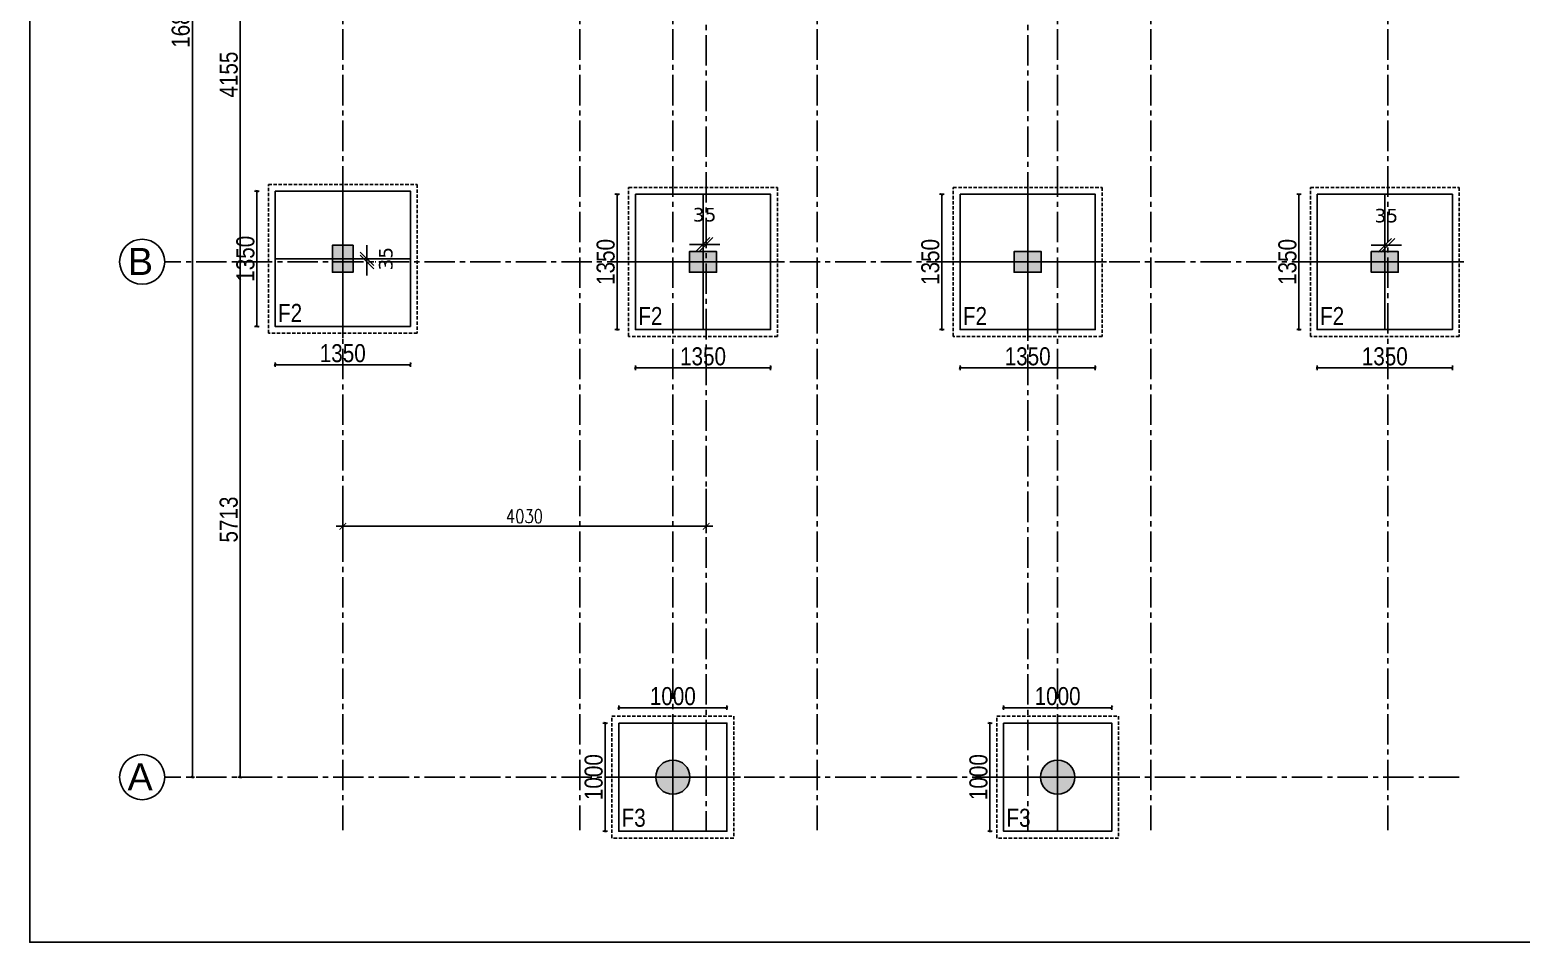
# Model space of a CAD drawing. Header units: millimetres. Extents: x 12977220 to 13113408, y -169657 to -55898.
# Drawn here: x 12979445 to 12995982, y -126181 to -116064 of the extents above; entities that cross this region are included whole.
import ezdxf

# ---------------------------------------------------------------- set-up
doc = ezdxf.new("R2010")
doc.units = ezdxf.units.MM
doc.header["$LTSCALE"] = 3
doc.header["$PDMODE"] = 66
for name, pattern in [('CENTER', [2, 1.25, -0.25, 0.25, -0.25]), ('CENTER2', [1.125, 0.75, -0.125, 0.125, -0.125]), ('HIDDEN', [0.375, 0.25, -0.125])]:
    doc.linetypes.add(name, pattern=pattern)
for name, color, linetype in [('C3', 2, 'Continuous'), ('COLUMN NEW', 112, 'Continuous'), ('COLUMN-NAME', 83, 'Continuous'), ('DIM', 9, 'Continuous'), ('GRID', 8, 'CENTER'), ('GRIDNAME', 83, 'Continuous')]:
    doc.layers.add(name, color=color, linetype=linetype)
doc.styles.add('ariel', font='ARIAL.TTF')
doc.styles.add('Jerry', font='verdana.TTF')
doc.styles.add('ROMANS', font='romans.shx', dxfattribs={"width": 0.8})
doc.styles.add('rs4', font='romans.shx', dxfattribs={"width": 0.8, "height": 200})
doc.styles.get("Standard").update_dxf_attribs({"font": 'ARIALBD.TTF', "height": 4.5})
doc.styles.add('TEXT', font='ARIALN.TTF')
doc.dimstyles.new('1', dxfattribs={"dimtxt": 1.75, "dimasz": 100, "dimexe": 100, "dimexo": 0, "dimgap": 25, "dimtad": 1, "dimdec": 0, "dimzin": 3, "dimdsep": 46, "dimtxsty": 'rs4', "dimblk": 'ARCHTICK', "dimcen": 2.5, "dimdle": 100, "dimclrd": 256, "dimclre": 256, "dimclrt": 6, "dimadec": 0, "dimazin": 0, "dimtfac": 1, "dimtdec": 0, "dimtmove": 2, "dimatfit": 3, "dimfxl": 1, "dimlwd": -1, "dimlwe": -1, "dimarcsym": 0})
doc.dimstyles.new('Dim 150-1', dxfattribs={"dimtxt": 2.5, "dimasz": 1.25, "dimexe": 1.25, "dimexo": 1.25, "dimtad": 1, "dimdec": 0, "dimdsep": 46, "dimtxsty": 'ROMANS', "dimblk1": 'ARCHTICK', "dimblk2": 'ARCHTICK', "dimsah": 1, "dimcen": 3.125, "dimdle": 1.25, "dimclrd": 9, "dimclre": 9, "dimclrt": 123, "dimadec": 0, "dimazin": 0, "dimtfac": 1, "dimtdec": 0, "dimtmove": 2, "dimatfit": 2, "dimldrblk": 'DOT', "dimfxl": 100, "dimarcsym": 0})
doc.dimstyles.new('ISO-25', dxfattribs={"dimtxt": 2.5, "dimasz": 2.5, "dimexe": 1.25, "dimexo": 0.625, "dimtad": 1, "dimtxsty": 'Standard', "dimcen": 2.5, "dimadec": 0, "dimazin": 0, "dimtfac": 1, "dimtmove": 0, "dimatfit": 3, "dimfxl": 1, "dimarcsym": 0})

# ---------------------------------------------------------------- blocks, each defined once
blk = doc.blocks.new('_ARCHTICK')
at = {"color": 0, "linetype": 'ByBlock', "const_width": 0.15}
blk.add_lwpolyline([(-0.5, -0.5), (0.5, 0.5)], dxfattribs=at)
blk = doc.blocks.new('*D992')
at = {"layer": 'Defpoints', "color": 0, "linetype": 'Continuous', "ltscale": 400, "transparency": 16777216}
for p in [(12987175, -123581), (12985975, -123751), (12987175, -123751)]:
    blk.add_point(p, dxfattribs=at)
at = {"layer": 'DIM', "ltscale": 400, "transparency": 16777216}
blk.add_line((12985965, -123581), (12987185, -123581), dxfattribs=at)
at = {"layer": 'DIM', "linetype": 'Continuous', "ltscale": 400, "transparency": 16777216}
for p, q in [((12985975, -123606), (12985975, -123556)), ((12987175, -123606), (12987175, -123556))]:
    blk.add_line(p, q, dxfattribs=at)
at = {"layer": 'DIM', "linetype": 'Continuous', "ltscale": 400, "transparency": 16777216, "xscale": 30, "yscale": 30, "zscale": 30, "rotation": 180}
blk.add_blockref('_ARCHTICK', (12985975, -123581), dxfattribs=at)
at = {"layer": 'DIM', "linetype": 'Continuous', "ltscale": 400, "transparency": 16777216, "xscale": 30, "yscale": 30, "zscale": 30}
blk.add_blockref('_ARCHTICK', (12987175, -123581), dxfattribs=at)
at = {"layer": 'DIM', "color": 6, "linetype": 'Continuous', "ltscale": 400, "transparency": 16777216, "insert": (12986575, -123454), "char_height": 200, "attachment_point": 5, "style": 'TEXT'}
blk.add_mtext('1000', dxfattribs=at)
blk = doc.blocks.new('*D993')
at = {"layer": 'Defpoints', "color": 0, "linetype": 'Continuous', "ltscale": 400, "transparency": 16777216}
for p in [(12986065, -123751), (12985825, -124951), (12986065, -124951)]:
    blk.add_point(p, dxfattribs=at)
at = {"layer": 'DIM', "linetype": 'Continuous', "ltscale": 400, "transparency": 16777216}
for p, q in [((12985850, -123751), (12985800, -123751)), ((12985850, -124951), (12985800, -124951))]:
    blk.add_line(p, q, dxfattribs=at)
at = {"layer": 'DIM', "ltscale": 400, "transparency": 16777216}
blk.add_line((12985825, -123741), (12985825, -124961), dxfattribs=at)
at = {"layer": 'DIM', "linetype": 'Continuous', "ltscale": 400, "transparency": 16777216, "xscale": 30, "yscale": 30, "zscale": 30}
for p, rotation in [((12985825, -123751), 90), ((12985825, -124951), 270)]:
    blk.add_blockref('_ARCHTICK', p, dxfattribs=dict(at, rotation=rotation))
at = {"layer": 'DIM', "color": 6, "linetype": 'Continuous', "ltscale": 400, "transparency": 16777216, "insert": (12985698, -124351), "char_height": 200, "attachment_point": 5, "rotation": 90, "style": 'TEXT'}
blk.add_mtext('1000', dxfattribs=at)
blk = doc.blocks.new('C1 NEW')
at = {"layer": 'COLUMN NEW', "ltscale": 0.15}
for points in [[(115, 150), (-115, 150), (0, 0)], [(0, 0), (-115, 150), (-115, -150)], [(115, 150), (0, 0), (115, -150)], [(0, 0), (-115, -150), (115, -150)]]:
    blk.add_hatch(color=6, dxfattribs=at).paths.add_polyline_path(points)
at = {"layer": 'COLUMN NEW', "color": 6, "ltscale": 0.15}
blk.add_lwpolyline([(-115, -150), (115, -150), (115, 150), (-115, 150)], close=True, dxfattribs=at)
blk = doc.blocks.new('CC1NEW')
at = {"layer": 'COLUMN NEW', "ltscale": 0.15}
blk.add_hatch(color=6, dxfattribs=at).paths.add_polyline_path([(-190, 0, 1), (190, 0, 1)])
at = {"layer": 'COLUMN NEW', "color": 6, "ltscale": 0.15}
blk.add_circle((0, 0), 190, dxfattribs=at)
blk = doc.blocks.new('*D1050')
at = {"layer": 'Defpoints', "color": 0, "linetype": 'Continuous', "ltscale": 400, "transparency": 16777216}
for p in [(12981247, -107538), (12981284, -107538), (12981284, -124351)]:
    blk.add_point(p, dxfattribs=at)
at = {"layer": 'DIM', "linetype": 'Continuous', "ltscale": 400, "transparency": 16777216}
for p, q in [((12981272, -107538), (12981222, -107538)), ((12981272, -124351), (12981222, -124351))]:
    blk.add_line(p, q, dxfattribs=at)
at = {"layer": 'DIM', "ltscale": 400, "transparency": 16777216}
blk.add_line((12981247, -124361), (12981247, -107528), dxfattribs=at)
at = {"layer": 'DIM', "linetype": 'Continuous', "ltscale": 400, "transparency": 16777216, "xscale": 30, "yscale": 30, "zscale": 30}
for p, rotation in [((12981247, -107538), 90), ((12981247, -124351), 270)]:
    blk.add_blockref('_ARCHTICK', p, dxfattribs=dict(at, rotation=rotation))
at = {"layer": 'DIM', "color": 6, "linetype": 'Continuous', "ltscale": 400, "transparency": 16777216, "insert": (12981119, -115945), "char_height": 200, "attachment_point": 5, "rotation": 90, "style": 'TEXT'}
blk.add_mtext('16813', dxfattribs=at)
blk = doc.blocks.new('*D1051')
at = {"layer": 'Defpoints', "color": 0, "linetype": 'Continuous', "ltscale": 400, "transparency": 16777216}
for p in [(12981676, -118638), (12981778, -118638), (12981676, -124351)]:
    blk.add_point(p, dxfattribs=at)
at = {"layer": 'DIM', "linetype": 'Continuous', "ltscale": 400, "transparency": 16777216}
for p, q in [((12981753, -118638), (12981803, -118638)), ((12981753, -124351), (12981803, -124351))]:
    blk.add_line(p, q, dxfattribs=at)
at = {"layer": 'DIM', "ltscale": 400, "transparency": 16777216}
blk.add_line((12981778, -124361), (12981778, -118628), dxfattribs=at)
at = {"layer": 'DIM', "linetype": 'Continuous', "ltscale": 400, "transparency": 16777216, "xscale": 30, "yscale": 30, "zscale": 30}
for p, rotation in [((12981778, -118638), 90), ((12981778, -124351), 270)]:
    blk.add_blockref('_ARCHTICK', p, dxfattribs=dict(at, rotation=rotation))
at = {"layer": 'DIM', "color": 6, "linetype": 'Continuous', "ltscale": 400, "transparency": 16777216, "insert": (12981651, -121495), "char_height": 200, "attachment_point": 5, "rotation": 90, "style": 'TEXT'}
blk.add_mtext('5713', dxfattribs=at)
blk = doc.blocks.new('*D1052')
at = {"layer": 'Defpoints', "color": 0, "linetype": 'Continuous', "ltscale": 400, "transparency": 16777216}
for p in [(12981778, -114483), (12982340, -114483), (12981676, -118638)]:
    blk.add_point(p, dxfattribs=at)
at = {"layer": 'DIM', "linetype": 'Continuous', "ltscale": 400, "transparency": 16777216}
for p, q in [((12981803, -114483), (12981753, -114483)), ((12981753, -118638), (12981803, -118638))]:
    blk.add_line(p, q, dxfattribs=at)
at = {"layer": 'DIM', "ltscale": 400, "transparency": 16777216}
blk.add_line((12981778, -118648), (12981778, -114473), dxfattribs=at)
at = {"layer": 'DIM', "linetype": 'Continuous', "ltscale": 400, "transparency": 16777216, "xscale": 30, "yscale": 30, "zscale": 30}
for p, rotation in [((12981778, -114483), 90), ((12981778, -118638), 270)]:
    blk.add_blockref('_ARCHTICK', p, dxfattribs=dict(at, rotation=rotation))
at = {"layer": 'DIM', "color": 6, "linetype": 'Continuous', "ltscale": 400, "transparency": 16777216, "insert": (12981651, -116561), "char_height": 200, "attachment_point": 5, "rotation": 90, "style": 'TEXT'}
blk.add_mtext('4155', dxfattribs=at)
blk = doc.blocks.new('*D1117')
at = {"layer": 'Defpoints', "color": 0, "linetype": 'Continuous', "ltscale": 400, "transparency": 16777216}
for p in [(12982165, -119353), (12983665, -119353), (12983665, -119778)]:
    blk.add_point(p, dxfattribs=at)
at = {"layer": 'DIM', "ltscale": 400, "transparency": 16777216}
blk.add_line((12982155, -119778), (12983675, -119778), dxfattribs=at)
at = {"layer": 'DIM', "linetype": 'Continuous', "ltscale": 400, "transparency": 16777216}
for p, q in [((12982165, -119753), (12982165, -119803)), ((12983665, -119753), (12983665, -119803))]:
    blk.add_line(p, q, dxfattribs=at)
at = {"layer": 'DIM', "linetype": 'Continuous', "ltscale": 400, "transparency": 16777216, "xscale": 30, "yscale": 30, "zscale": 30, "rotation": 180}
blk.add_blockref('_ARCHTICK', (12982165, -119778), dxfattribs=at)
at = {"layer": 'DIM', "linetype": 'Continuous', "ltscale": 400, "transparency": 16777216, "xscale": 30, "yscale": 30, "zscale": 30}
blk.add_blockref('_ARCHTICK', (12983665, -119778), dxfattribs=at)
at = {"layer": 'DIM', "color": 6, "linetype": 'Continuous', "ltscale": 400, "transparency": 16777216, "insert": (12982915, -119651), "char_height": 200, "attachment_point": 5, "style": 'TEXT'}
blk.add_mtext('1350', dxfattribs=at)
blk = doc.blocks.new('*D1118')
at = {"layer": 'Defpoints', "color": 0, "linetype": 'Continuous', "ltscale": 400, "transparency": 16777216}
for p in [(12982165, -117853), (12981963, -119353), (12982165, -119353)]:
    blk.add_point(p, dxfattribs=at)
at = {"layer": 'DIM', "linetype": 'Continuous', "ltscale": 400, "transparency": 16777216}
for p, q in [((12981988, -117853), (12981938, -117853)), ((12981988, -119353), (12981938, -119353))]:
    blk.add_line(p, q, dxfattribs=at)
at = {"layer": 'DIM', "ltscale": 400, "transparency": 16777216}
blk.add_line((12981963, -117843), (12981963, -119363), dxfattribs=at)
at = {"layer": 'DIM', "linetype": 'Continuous', "ltscale": 400, "transparency": 16777216, "xscale": 30, "yscale": 30, "zscale": 30}
for p, rotation in [((12981963, -117853), 90), ((12981963, -119353), 270)]:
    blk.add_blockref('_ARCHTICK', p, dxfattribs=dict(at, rotation=rotation))
at = {"layer": 'DIM', "color": 6, "linetype": 'Continuous', "ltscale": 400, "transparency": 16777216, "insert": (12981836, -118603), "char_height": 200, "attachment_point": 5, "rotation": 90, "style": 'TEXT'}
blk.add_mtext('1350', dxfattribs=at)
blk = doc.blocks.new('*D1119')
at = {"layer": 'Defpoints', "color": 0, "linetype": 'Continuous', "ltscale": 400, "transparency": 16777216}
for p in [(12986160, -119388), (12987660, -119388), (12987660, -119813)]:
    blk.add_point(p, dxfattribs=at)
at = {"layer": 'DIM', "ltscale": 400, "transparency": 16777216}
blk.add_line((12986150, -119813), (12987670, -119813), dxfattribs=at)
at = {"layer": 'DIM', "linetype": 'Continuous', "ltscale": 400, "transparency": 16777216}
for p, q in [((12986160, -119788), (12986160, -119838)), ((12987660, -119788), (12987660, -119838))]:
    blk.add_line(p, q, dxfattribs=at)
at = {"layer": 'DIM', "linetype": 'Continuous', "ltscale": 400, "transparency": 16777216, "xscale": 30, "yscale": 30, "zscale": 30, "rotation": 180}
blk.add_blockref('_ARCHTICK', (12986160, -119813), dxfattribs=at)
at = {"layer": 'DIM', "linetype": 'Continuous', "ltscale": 400, "transparency": 16777216, "xscale": 30, "yscale": 30, "zscale": 30}
blk.add_blockref('_ARCHTICK', (12987660, -119813), dxfattribs=at)
at = {"layer": 'DIM', "color": 6, "linetype": 'Continuous', "ltscale": 400, "transparency": 16777216, "insert": (12986910, -119686), "char_height": 200, "attachment_point": 5, "style": 'TEXT'}
blk.add_mtext('1350', dxfattribs=at)
blk = doc.blocks.new('*D1120')
at = {"layer": 'Defpoints', "color": 0, "linetype": 'Continuous', "ltscale": 400, "transparency": 16777216}
for p in [(12986160, -117888), (12985958, -119388), (12986160, -119388)]:
    blk.add_point(p, dxfattribs=at)
at = {"layer": 'DIM', "linetype": 'Continuous', "ltscale": 400, "transparency": 16777216}
for p, q in [((12985983, -117888), (12985933, -117888)), ((12985983, -119388), (12985933, -119388))]:
    blk.add_line(p, q, dxfattribs=at)
at = {"layer": 'DIM', "ltscale": 400, "transparency": 16777216}
blk.add_line((12985958, -117878), (12985958, -119398), dxfattribs=at)
at = {"layer": 'DIM', "linetype": 'Continuous', "ltscale": 400, "transparency": 16777216, "xscale": 30, "yscale": 30, "zscale": 30}
for p, rotation in [((12985958, -117888), 90), ((12985958, -119388), 270)]:
    blk.add_blockref('_ARCHTICK', p, dxfattribs=dict(at, rotation=rotation))
at = {"layer": 'DIM', "color": 6, "linetype": 'Continuous', "ltscale": 400, "transparency": 16777216, "insert": (12985831, -118638), "char_height": 200, "attachment_point": 5, "rotation": 90, "style": 'TEXT'}
blk.add_mtext('1350', dxfattribs=at)
blk = doc.blocks.new('*D1121')
at = {"layer": 'Defpoints', "color": 0, "linetype": 'Continuous', "ltscale": 400, "transparency": 16777216}
for p in [(12989760, -119388), (12991260, -119388), (12991260, -119813)]:
    blk.add_point(p, dxfattribs=at)
at = {"layer": 'DIM', "ltscale": 400, "transparency": 16777216}
blk.add_line((12989750, -119813), (12991270, -119813), dxfattribs=at)
at = {"layer": 'DIM', "linetype": 'Continuous', "ltscale": 400, "transparency": 16777216}
for p, q in [((12989760, -119788), (12989760, -119838)), ((12991260, -119788), (12991260, -119838))]:
    blk.add_line(p, q, dxfattribs=at)
at = {"layer": 'DIM', "linetype": 'Continuous', "ltscale": 400, "transparency": 16777216, "xscale": 30, "yscale": 30, "zscale": 30, "rotation": 180}
blk.add_blockref('_ARCHTICK', (12989760, -119813), dxfattribs=at)
at = {"layer": 'DIM', "linetype": 'Continuous', "ltscale": 400, "transparency": 16777216, "xscale": 30, "yscale": 30, "zscale": 30}
blk.add_blockref('_ARCHTICK', (12991260, -119813), dxfattribs=at)
at = {"layer": 'DIM', "color": 6, "linetype": 'Continuous', "ltscale": 400, "transparency": 16777216, "insert": (12990510, -119686), "char_height": 200, "attachment_point": 5, "style": 'TEXT'}
blk.add_mtext('1350', dxfattribs=at)
blk = doc.blocks.new('*D1122')
at = {"layer": 'Defpoints', "color": 0, "linetype": 'Continuous', "ltscale": 400, "transparency": 16777216}
for p in [(12989760, -117888), (12989558, -119388), (12989760, -119388)]:
    blk.add_point(p, dxfattribs=at)
at = {"layer": 'DIM', "linetype": 'Continuous', "ltscale": 400, "transparency": 16777216}
for p, q in [((12989583, -117888), (12989533, -117888)), ((12989583, -119388), (12989533, -119388))]:
    blk.add_line(p, q, dxfattribs=at)
at = {"layer": 'DIM', "ltscale": 400, "transparency": 16777216}
blk.add_line((12989558, -117878), (12989558, -119398), dxfattribs=at)
at = {"layer": 'DIM', "linetype": 'Continuous', "ltscale": 400, "transparency": 16777216, "xscale": 30, "yscale": 30, "zscale": 30}
for p, rotation in [((12989558, -117888), 90), ((12989558, -119388), 270)]:
    blk.add_blockref('_ARCHTICK', p, dxfattribs=dict(at, rotation=rotation))
at = {"layer": 'DIM', "color": 6, "linetype": 'Continuous', "ltscale": 400, "transparency": 16777216, "insert": (12989431, -118638), "char_height": 200, "attachment_point": 5, "rotation": 90, "style": 'TEXT'}
blk.add_mtext('1350', dxfattribs=at)
blk = doc.blocks.new('*D1123')
at = {"layer": 'Defpoints', "color": 0, "linetype": 'Continuous', "ltscale": 400, "transparency": 16777216}
for p in [(12993720, -119388), (12995220, -119388), (12995220, -119813)]:
    blk.add_point(p, dxfattribs=at)
at = {"layer": 'DIM', "ltscale": 400, "transparency": 16777216}
blk.add_line((12993710, -119813), (12995230, -119813), dxfattribs=at)
at = {"layer": 'DIM', "linetype": 'Continuous', "ltscale": 400, "transparency": 16777216}
for p, q in [((12993720, -119788), (12993720, -119838)), ((12995220, -119788), (12995220, -119838))]:
    blk.add_line(p, q, dxfattribs=at)
at = {"layer": 'DIM', "linetype": 'Continuous', "ltscale": 400, "transparency": 16777216, "xscale": 30, "yscale": 30, "zscale": 30, "rotation": 180}
blk.add_blockref('_ARCHTICK', (12993720, -119813), dxfattribs=at)
at = {"layer": 'DIM', "linetype": 'Continuous', "ltscale": 400, "transparency": 16777216, "xscale": 30, "yscale": 30, "zscale": 30}
blk.add_blockref('_ARCHTICK', (12995220, -119813), dxfattribs=at)
at = {"layer": 'DIM', "color": 6, "linetype": 'Continuous', "ltscale": 400, "transparency": 16777216, "insert": (12994470, -119686), "char_height": 200, "attachment_point": 5, "style": 'TEXT'}
blk.add_mtext('1350', dxfattribs=at)
blk = doc.blocks.new('*D1124')
at = {"layer": 'Defpoints', "color": 0, "linetype": 'Continuous', "ltscale": 400, "transparency": 16777216}
for p in [(12993720, -117888), (12993518, -119388), (12993720, -119388)]:
    blk.add_point(p, dxfattribs=at)
at = {"layer": 'DIM', "linetype": 'Continuous', "ltscale": 400, "transparency": 16777216}
for p, q in [((12993543, -117888), (12993493, -117888)), ((12993543, -119388), (12993493, -119388))]:
    blk.add_line(p, q, dxfattribs=at)
at = {"layer": 'DIM', "ltscale": 400, "transparency": 16777216}
blk.add_line((12993518, -117878), (12993518, -119398), dxfattribs=at)
at = {"layer": 'DIM', "linetype": 'Continuous', "ltscale": 400, "transparency": 16777216, "xscale": 30, "yscale": 30, "zscale": 30}
for p, rotation in [((12993518, -117888), 90), ((12993518, -119388), 270)]:
    blk.add_blockref('_ARCHTICK', p, dxfattribs=dict(at, rotation=rotation))
at = {"layer": 'DIM', "color": 6, "linetype": 'Continuous', "ltscale": 400, "transparency": 16777216, "insert": (12993391, -118638), "char_height": 200, "attachment_point": 5, "rotation": 90, "style": 'TEXT'}
blk.add_mtext('1350', dxfattribs=at)
blk = doc.blocks.new('_Oblique')
at = {"color": 0, "linetype": 'ByBlock', "lineweight": -2}
blk.add_line((-0.5, -0.5), (0.5, 0.5), dxfattribs=at)
blk = doc.blocks.new('*D1073')
at = {"layer": 'C3', "color": 8, "lineweight": -2, "ltscale": 0.15, "transparency": 16777216}
for p, q in [((12994470, -118361), (12994470, -118354)), ((12994505, -118361), (12994505, -118354)), ((12994470, -118454), (12994320, -118454)), ((12994470, -118454), (12994505, -118454)), ((12994505, -118454), (12994655, -118454))]:
    blk.add_line(p, q, dxfattribs=at)
at = {"layer": 'Defpoints', "color": 0, "ltscale": 0.15, "transparency": 16777216}
for p in [(12994470, -118494, -3965), (12994505, -118454), (12994505, -118494, -3965)]:
    blk.add_point(p, dxfattribs=at)
at = {"layer": 'C3', "color": 8, "lineweight": -2, "ltscale": 0.15, "transparency": 16777216, "xscale": 150, "yscale": 150, "zscale": 150}
blk.add_blockref('_Oblique', (12994470, -118454), dxfattribs=at)
at = {"layer": 'C3', "color": 8, "lineweight": -2, "ltscale": 0.15, "transparency": 16777216, "xscale": 150, "yscale": 150, "zscale": 150, "rotation": 180}
blk.add_blockref('_Oblique', (12994505, -118454), dxfattribs=at)
at = {"layer": 'C3', "ltscale": 0.15, "transparency": 16777216, "insert": (12994487, -118126), "char_height": 150, "attachment_point": 5, "style": 'Jerry'}
blk.add_mtext('35', dxfattribs=at)
blk = doc.blocks.new('*D1074')
at = {"layer": 'C3', "color": 8, "lineweight": -2, "ltscale": 0.15, "transparency": 16777216}
for p, q in [((12986910, -118351), (12986910, -118344)), ((12986945, -118351), (12986945, -118344)), ((12986910, -118444), (12986760, -118444)), ((12986910, -118444), (12986945, -118444)), ((12986945, -118444), (12987095, -118444))]:
    blk.add_line(p, q, dxfattribs=at)
at = {"layer": 'Defpoints', "color": 0, "ltscale": 0.15, "transparency": 16777216}
for p in [(12986910, -118474, -3965), (12986945, -118444), (12986945, -118474, -3965)]:
    blk.add_point(p, dxfattribs=at)
at = {"layer": 'C3', "color": 8, "lineweight": -2, "ltscale": 0.15, "transparency": 16777216, "xscale": 150, "yscale": 150, "zscale": 150}
blk.add_blockref('_Oblique', (12986910, -118444), dxfattribs=at)
at = {"layer": 'C3', "color": 8, "lineweight": -2, "ltscale": 0.15, "transparency": 16777216, "xscale": 150, "yscale": 150, "zscale": 150, "rotation": 180}
blk.add_blockref('_Oblique', (12986945, -118444), dxfattribs=at)
at = {"layer": 'C3', "ltscale": 0.15, "transparency": 16777216, "insert": (12986927, -118116), "char_height": 150, "attachment_point": 5, "style": 'Jerry'}
blk.add_mtext('35', dxfattribs=at)
blk = doc.blocks.new('*D1075')
at = {"layer": 'C3', "color": 8, "lineweight": -2, "ltscale": 0.15, "transparency": 16777216}
for p, q in [((12983183, -118603), (12983183, -118453)), ((12983183, -118603), (12983183, -118638)), ((12983183, -118638), (12983183, -118788)), ((12983274, -118603), (12983283, -118603)), ((12983274, -118638), (12983283, -118638))]:
    blk.add_line(p, q, dxfattribs=at)
at = {"layer": 'Defpoints', "color": 0, "ltscale": 0.15, "transparency": 16777216}
for p in [(12983093, -118603, -3965), (12983093, -118638, -3965), (12983183, -118638)]:
    blk.add_point(p, dxfattribs=at)
at = {"layer": 'C3', "color": 8, "lineweight": -2, "ltscale": 0.15, "transparency": 16777216, "xscale": 150, "yscale": 150, "zscale": 150}
for p, rotation in [((12983183, -118603), 270), ((12983183, -118638), 90)]:
    blk.add_blockref('_Oblique', p, dxfattribs=dict(at, rotation=rotation))
at = {"layer": 'C3', "ltscale": 0.15, "transparency": 16777216, "insert": (12983393, -118603), "char_height": 150, "attachment_point": 5, "rotation": 90, "style": 'Jerry'}
blk.add_mtext('35', dxfattribs=at)
blk = doc.blocks.new('*D1076')
at = {"layer": 'Defpoints', "color": 0, "linetype": 'Continuous', "ltscale": 400, "transparency": 16777216}
for p in [(12991442, -123581), (12990242, -123751), (12991442, -123751)]:
    blk.add_point(p, dxfattribs=at)
at = {"layer": 'DIM', "ltscale": 400, "transparency": 16777216}
blk.add_line((12990232, -123581), (12991452, -123581), dxfattribs=at)
at = {"layer": 'DIM', "linetype": 'Continuous', "ltscale": 400, "transparency": 16777216}
for p, q in [((12990242, -123606), (12990242, -123556)), ((12991442, -123606), (12991442, -123556))]:
    blk.add_line(p, q, dxfattribs=at)
at = {"layer": 'DIM', "linetype": 'Continuous', "ltscale": 400, "transparency": 16777216, "xscale": 30, "yscale": 30, "zscale": 30, "rotation": 180}
blk.add_blockref('_ARCHTICK', (12990242, -123581), dxfattribs=at)
at = {"layer": 'DIM', "linetype": 'Continuous', "ltscale": 400, "transparency": 16777216, "xscale": 30, "yscale": 30, "zscale": 30}
blk.add_blockref('_ARCHTICK', (12991442, -123581), dxfattribs=at)
at = {"layer": 'DIM', "color": 6, "linetype": 'Continuous', "ltscale": 400, "transparency": 16777216, "insert": (12990842, -123454), "char_height": 200, "attachment_point": 5, "style": 'TEXT'}
blk.add_mtext('1000', dxfattribs=at)
blk = doc.blocks.new('*D1077')
at = {"layer": 'Defpoints', "color": 0, "linetype": 'Continuous', "ltscale": 400, "transparency": 16777216}
for p in [(12990332, -123751), (12990092, -124951), (12990332, -124951)]:
    blk.add_point(p, dxfattribs=at)
at = {"layer": 'DIM', "linetype": 'Continuous', "ltscale": 400, "transparency": 16777216}
for p, q in [((12990117, -123751), (12990067, -123751)), ((12990117, -124951), (12990067, -124951))]:
    blk.add_line(p, q, dxfattribs=at)
at = {"layer": 'DIM', "ltscale": 400, "transparency": 16777216}
blk.add_line((12990092, -123741), (12990092, -124961), dxfattribs=at)
at = {"layer": 'DIM', "linetype": 'Continuous', "ltscale": 400, "transparency": 16777216, "xscale": 30, "yscale": 30, "zscale": 30}
for p, rotation in [((12990092, -123751), 90), ((12990092, -124951), 270)]:
    blk.add_blockref('_ARCHTICK', p, dxfattribs=dict(at, rotation=rotation))
at = {"layer": 'DIM', "color": 6, "linetype": 'Continuous', "ltscale": 400, "transparency": 16777216, "insert": (12989965, -124351), "char_height": 200, "attachment_point": 5, "rotation": 90, "style": 'TEXT'}
blk.add_mtext('1000', dxfattribs=at)
blk = doc.blocks.new('*D1132')
at = {"layer": 'COLUMN-NAME', "color": 9, "linetype": 'ByBlock', "lineweight": -2, "ltscale": 500, "transparency": 16777216}
for p, q in [((12982915, -121156), (12982915, -121645)), ((12986945, -121156), (12986945, -121645))]:
    blk.add_line(p, q, dxfattribs=at)
at = {"layer": 'COLUMN-NAME', "color": 9, "lineweight": -2, "ltscale": 500, "transparency": 16777216}
blk.add_line((12982840, -121570), (12987020, -121570), dxfattribs=at)
at = {"layer": 'Defpoints', "color": 0, "linetype": 'ByBlock', "ltscale": 500, "transparency": 16777216}
for p in [(12982915, -121081), (12986945, -121081), (12986945, -121570)]:
    blk.add_point(p, dxfattribs=at)
at = {"layer": 'COLUMN-NAME', "color": 9, "linetype": 'ByBlock', "lineweight": -2, "ltscale": 500, "transparency": 16777216, "xscale": 75, "yscale": 75, "zscale": 75, "rotation": 180}
blk.add_blockref('_ARCHTICK', (12982915, -121570), dxfattribs=at)
at = {"layer": 'COLUMN-NAME', "color": 9, "linetype": 'ByBlock', "lineweight": -2, "ltscale": 500, "transparency": 16777216, "xscale": 75, "yscale": 75, "zscale": 75}
blk.add_blockref('_ARCHTICK', (12986945, -121570), dxfattribs=at)
at = {"layer": 'COLUMN-NAME', "color": 6, "linetype": 'ByBlock', "ltscale": 500, "transparency": 16777216, "insert": (12984930, -121458), "char_height": 150, "attachment_point": 5, "style": 'ROMANS'}
blk.add_mtext('4030', dxfattribs=at)
blk = doc.blocks.new('_Dot')
at = {"color": 0, "linetype": 'ByBlock', "lineweight": -2}
blk.add_line((-0.5, 0), (-1, 0), dxfattribs=at)
at = {"color": 0, "linetype": 'ByBlock', "const_width": 0.5}
blk.add_lwpolyline([(-0.25, 0, 1), (0.25, 0, 1)], format="xyb", close=True, dxfattribs=at)

msp = doc.modelspace()

# ---------------------------------------------------------------- linework, layer by layer
at = {"layer": 'C3', "color": 5, "ltscale": 0.15}
for p, q in [((12982914.9, -117853.2), (12982914.9, -119353.2)), ((12986909.9, -117888.2), (12986909.9, -119388.2)), ((12990509.9, -117888.2), (12990509.9, -119388.2)), ((12994469.9, -117888.2), (12994469.9, -119388.2)), ((12982164.9, -118603.2), (12983664.9, -118603.2)), ((12986159.9, -118638.2), (12987659.9, -118638.2)), ((12989759.9, -118638.2), (12991259.9, -118638.2)), ((12993719.9, -118638.2), (12995219.9, -118638.2)), ((12986574.9, -123751.3), (12986574.9, -124951.3)), ((12990842.5, -123751.3), (12990842.5, -124951.3)), ((12985974.9, -124351.3), (12987174.9, -124351.3)), ((12990242.5, -124351.3), (12991442.5, -124351.3))]:
    msp.add_line(p, q, dxfattribs=at)
for points in [[(12985974.9, -123751.3), (12987174.9, -123751.3), (12987174.9, -124951.3), (12985974.9, -124951.3)], [(12990242.5, -123751.3), (12991442.5, -123751.3), (12991442.5, -124951.3), (12990242.5, -124951.3)]]:
    msp.add_lwpolyline(points, close=True, dxfattribs=at)
at = {"layer": 'DIM', "color": 3, "linetype": 'Continuous', "ltscale": 400}
for p, q in [((12982914.9, -117728.2), (12982914.9, -119478.2)), ((12990509.9, -117763.2), (12990509.9, -119513.2)), ((12986034.9, -118638.2), (12987784.9, -118638.2)), ((12989634.9, -118638.2), (12991384.9, -118638.2)), ((12993594.9, -118638.2), (12995344.9, -118638.2))]:
    msp.add_line(p, q, dxfattribs=at)
at = {"layer": 'DIM', "color": 5, "linetype": 'Continuous', "ltscale": 400}
for p, q in [((12982914.9, -118453.2), (12982914.9, -118753.2)), ((12986909.9, -118523.2), (12986909.9, -118753.2)), ((12990509.9, -118523.2), (12990509.9, -118753.2)), ((12994469.9, -118523.2), (12994469.9, -118753.2)), ((12982799.9, -118603.2), (12983029.9, -118603.2)), ((12987059.9, -118638.2), (12986759.9, -118638.2)), ((12990659.9, -118638.2), (12990359.9, -118638.2)), ((12994619.9, -118638.2), (12994319.9, -118638.2))]:
    msp.add_line(p, q, dxfattribs=at)
at = {"layer": 'DIM', "color": 4, "linetype": 'Continuous', "ltscale": 400}
for p, q in [((12985824.9, -124351.3), (12987324.9, -124351.3)), ((12990092.5, -124351.3), (12991592.5, -124351.3))]:
    msp.add_line(p, q, dxfattribs=at)
at = {"layer": 'DIM', "color": 8, "linetype": 'Continuous', "ltscale": 400}
msp.add_lwpolyline([(12979444.9, -104135.1), (13013080.7, -104135.1), (13013080.7, -126181.3), (12979444.9, -126181.3)], close=True, dxfattribs=at)
at = {"layer": 'DIM', "color": 5, "linetype": 'HIDDEN', "ltscale": 50}
for points in [[(12982089.9, -117778.2), (12983739.9, -117778.2), (12983739.9, -119428.2), (12982089.9, -119428.2)], [(12986084.9, -117813.2), (12987734.9, -117813.2), (12987734.9, -119463.2), (12986084.9, -119463.2)], [(12989684.9, -117813.2), (12991334.9, -117813.2), (12991334.9, -119463.2), (12989684.9, -119463.2)], [(12993644.9, -117813.2), (12995294.9, -117813.2), (12995294.9, -119463.2), (12993644.9, -119463.2)], [(12985899.9, -123676.3), (12987249.9, -123676.3), (12987249.9, -125026.3), (12985899.9, -125026.3)], [(12990167.5, -123676.3), (12991517.5, -123676.3), (12991517.5, -125026.3), (12990167.5, -125026.3)]]:
    msp.add_lwpolyline(points, close=True, dxfattribs=at)
at = {"layer": 'DIM', "color": 4, "linetype": 'Continuous', "ltscale": 400}
for points in [[(12982164.9, -117853.2), (12983664.9, -117853.2), (12983664.9, -119353.2), (12982164.9, -119353.2)], [(12986159.9, -117888.2), (12987659.9, -117888.2), (12987659.9, -119388.2), (12986159.9, -119388.2)], [(12989759.9, -117888.2), (12991259.9, -117888.2), (12991259.9, -119388.2), (12989759.9, -119388.2)], [(12993719.9, -117888.2), (12995219.9, -117888.2), (12995219.9, -119388.2), (12993719.9, -119388.2)]]:
    msp.add_lwpolyline(points, close=True, dxfattribs=at)
at = {"layer": 'DIM', "color": 5, "linetype": 'Continuous', "ltscale": 400}
for points in [[(12982799.9, -118453.2), (12983029.9, -118453.2), (12983029.9, -118753.2), (12982799.9, -118753.2)], [(12987059.9, -118523.2), (12987059.9, -118753.2), (12986759.9, -118753.2), (12986759.9, -118523.2)], [(12990659.9, -118523.2), (12990659.9, -118753.2), (12990359.9, -118753.2), (12990359.9, -118523.2)], [(12994619.9, -118523.2), (12994619.9, -118753.2), (12994319.9, -118753.2), (12994319.9, -118523.2)]]:
    msp.add_lwpolyline(points, close=True, dxfattribs=at)
at = {"layer": 'GRID', "linetype": 'CENTER2', "ltscale": 150}
for p, q in [((12982914.9, -105427), (12982914.9, -124938.9)), ((12985544.9, -105427), (12985544.9, -124938.9)), ((12986574.9, -105427), (12986574.9, -124938.9)), ((12988174.9, -105427), (12988174.9, -124938.9)), ((12990842.5, -105427), (12990842.5, -124938.9)), ((12991874.9, -105427), (12991874.9, -124938.9)), ((12994504.9, -105427), (12994504.9, -124938.9)), ((12986944.9, -105997.5), (12986944.9, -124938.9)), ((12990509.9, -105997.5), (12990509.9, -124938.9)), ((12995295.7, -118638.2), (12980940.3, -118638.2)), ((12995295.7, -124351.3), (12980940.3, -124351.3))]:
    msp.add_line(p, q, dxfattribs=at)
at = {"layer": 'GRIDNAME'}
for centre in [(12980690.3, -118636.3), (12980690.3, -124351.3)]:
    msp.add_circle(centre, 250, dxfattribs=at)

# ---------------------------------------------------------------- block references
at = {"layer": 'COLUMN NEW'}
for name, p in [('C1 NEW', (12982914.9, -118603.2)), ('CC1NEW', (12986574.9, -124351.3)), ('CC1NEW', (12990842.5, -124351.3)), ('CC1NEW', (12990842.5, -124351.3))]:
    msp.add_blockref(name, p, dxfattribs=at)
at = {"layer": 'COLUMN NEW', "rotation": 270}
for p in [(12986909.9, -118638.2), (12990509.9, -118638.2), (12994469.9, -118638.2)]:
    msp.add_blockref('C1 NEW', p, dxfattribs=at)

# ---------------------------------------------------------------- texts
at = {"layer": 'DIM', "color": 4, "linetype": 'Continuous', "ltscale": 400, "style": 'TEXT'}
for s, p in [('F2', (12982197.1, -119303.5, 3965.1)), ('F2', (12986192.1, -119338.5, 3965.1)), ('F2', (12989792.1, -119338.5, 3965.1)), ('F2', (12993752.1, -119338.5, 3965.1)), ('F3', (12986007.1, -124901.6, 3965.1)), ('F3', (12990274.7, -124901.6, 3965.1))]:
    msp.add_text(s, height=200, dxfattribs=at).set_placement(p)
at = {"layer": 'GRIDNAME', "style": 'ariel'}
for s, p in [('B', (12980531.8, -118783)), ('A', (12980528.5, -124498))]:
    msp.add_text(s, height=300, rotation=360, dxfattribs=at).set_placement(p)

# ---------------------------------------------------------------- dimensions: what is measured, and where the dimension line sits
at = {"layer": 'C3', "color": 5, "ltscale": 0.15}
for base, p1, p2, picture, middle in [((12986944.9, -118444.1, 3964.7), (12986909.9, -118474.1), (12986944.9, -118474.1), '*D1074', (12986927.4, -118116, 3964.7)), ((12994504.9, -118454.1, 3964.7), (12994469.9, -118494.1), (12994504.9, -118494.1), '*D1073', (12994487.4, -118126, 3964.7))]:
    dim = msp.add_linear_dim(base=base, p1=p1, p2=p2, dimstyle='ISO-25', override={"dimscale": 100, "dimtxt": 1.5, "dimasz": 1.5, "dimexe": 1, "dimexo": 1, "dimgap": 1, "dimtad": 0, "dimdec": 0, "dimtxsty": 'Jerry', "dimblk": 'Oblique', "dimdle": 1, "dimclrd": 8, "dimclre": 8, "dimclrt": 256, "dimtdec": 0, "dimtmove": 2, "dimfxlon": 1}, dxfattribs=at)
    dim.commit()
    dim.dimension.update_dxf_attribs({"geometry": picture, "text_midpoint": middle})
dim = msp.add_linear_dim(base=(12983183.5, -118638.2, 3964.7), p1=(12983093.5, -118603.2), p2=(12983093.5, -118638.2), angle=90, dimstyle='ISO-25', override={"dimscale": 100, "dimtxt": 1.5, "dimasz": 1.5, "dimexe": 1, "dimexo": 1, "dimgap": 1, "dimtad": 0, "dimdec": 0, "dimtxsty": 'Jerry', "dimblk": 'Oblique', "dimdle": 1, "dimclrd": 8, "dimclre": 8, "dimclrt": 256, "dimtdec": 0, "dimtmove": 2, "dimfxlon": 1}, dxfattribs=at)
dim.commit()
dim.dimension.update_dxf_attribs({"geometry": '*D1075', "text_midpoint": (12983393.5, -118603.2, 3964.7), "dimtype": 160})
at = {"layer": 'COLUMN-NAME', "color": 3, "linetype": 'ByBlock', "ltscale": 500}
dim = msp.add_linear_dim(base=(12986944.9, -121570.4), p1=(12982914.9, -121081), p2=(12986944.9, -121081), dimstyle='Dim 150-1', override={"dimscale": 75, "dimtxt": 2, "dimasz": 1, "dimexe": 1, "dimexo": 1, "dimgap": 0.5, "dimpost": '\\X', "dimcen": 2.5, "dimdle": 1, "dimclrt": 6, "dimfxl": 6, "dimfxlon": 1}, dxfattribs=at)
dim.commit()
dim.dimension.update_dxf_attribs({"geometry": '*D1132', "text_midpoint": (12984929.9, -121457.9)})
at = {"layer": 'DIM', "color": 8, "linetype": 'Continuous', "ltscale": 400}
for base, p1, p2, picture, middle in [((12981246.5, -107538.2), (12981283.5, -124351.3), (12981283.5, -107538.2), '*D1050', (12981119.4, -115944.7)), ((12981778.4, -114483.2), (12981675.5, -118638.2), (12982339.7, -114483.2), '*D1052', (12981651.3, -116560.7)), ((12981778.4, -118638.2), (12981675.5, -124351.3), (12981675.5, -118638.2), '*D1051', (12981651.3, -121494.7))]:
    dim = msp.add_linear_dim(base=base, p1=p1, p2=p2, angle=90, dimstyle='1', override={"dimtxt": 200, "dimasz": 30, "dimexe": 25, "dimtxsty": 'TEXT', "dimcen": 100, "dimdle": 10, "dimldrblk": 'ARCHTICK', "dimfxl": 25, "dimfxlon": 1, "dimarcsym": 1}, dxfattribs=at)
    dim.commit()
    dim.dimension.update_dxf_attribs({"geometry": picture, "text_midpoint": middle})
at = {"layer": 'DIM', "color": 4, "linetype": 'Continuous', "ltscale": 400}
for base, p1, p2, text, picture, middle in [((12981963.2, -119353.2), (12982164.9, -117853.2), (12982164.9, -119353.2), '1350', '*D1118', (12981836.1, -118603.2)), ((12985958.2, -119388.2), (12986159.9, -117888.2), (12986159.9, -119388.2), '1350', '*D1120', (12985831.1, -118638.2)), ((12989558.2, -119388.2), (12989759.9, -117888.2), (12989759.9, -119388.2), '1350', '*D1122', (12989431.1, -118638.2)), ((12993518.2, -119388.2), (12993719.9, -117888.2), (12993719.9, -119388.2), '1350', '*D1124', (12993391.1, -118638.2)), ((12985824.9, -124951.3, -3964.7), (12986064.9, -123751.3, -3964.7), (12986064.9, -124951.3, -3964.7), '1000', '*D993', (12985697.7, -124351.3, -3964.7)), ((12990092.5, -124951.3, -3964.7), (12990332.5, -123751.3, -3964.7), (12990332.5, -124951.3, -3964.7), '1000', '*D1077', (12989965.4, -124351.3, -3964.7))]:
    dim = msp.add_linear_dim(base=base, p1=p1, p2=p2, angle=90, text=text, dimstyle='1', override={"dimtxt": 200, "dimasz": 30, "dimexe": 25, "dimtxsty": 'TEXT', "dimcen": 100, "dimdle": 10, "dimldrblk": 'ARCHTICK', "dimfxl": 25, "dimfxlon": 1, "dimarcsym": 1}, dxfattribs=at)
    dim.commit()
    dim.dimension.update_dxf_attribs({"geometry": picture, "text_midpoint": middle})
for base, p1, p2, text, picture, middle in [((12983664.9, -119778), (12982164.9, -119353.2), (12983664.9, -119353.2), '1350', '*D1117', (12982914.9, -119650.9)), ((12987659.9, -119813), (12986159.9, -119388.2), (12987659.9, -119388.2), '1350', '*D1119', (12986909.9, -119685.9)), ((12991259.9, -119813), (12989759.9, -119388.2), (12991259.9, -119388.2), '1350', '*D1121', (12990509.9, -119685.9)), ((12995219.9, -119813), (12993719.9, -119388.2), (12995219.9, -119388.2), '1350', '*D1123', (12994469.9, -119685.9)), ((12987174.9, -123581.3, -3964.7), (12985974.9, -123751.3, -3964.7), (12987174.9, -123751.3, -3964.7), '1000', '*D992', (12986574.9, -123454.2, -3964.7)), ((12991442.5, -123581.3, -3964.7), (12990242.5, -123751.3, -3964.7), (12991442.5, -123751.3, -3964.7), '1000', '*D1076', (12990842.5, -123454.2, -3964.7))]:
    dim = msp.add_linear_dim(base=base, p1=p1, p2=p2, text=text, dimstyle='1', override={"dimtxt": 200, "dimasz": 30, "dimexe": 25, "dimtxsty": 'TEXT', "dimcen": 100, "dimdle": 10, "dimldrblk": 'ARCHTICK', "dimfxl": 25, "dimfxlon": 1, "dimarcsym": 1}, dxfattribs=at)
    dim.commit()
    dim.dimension.update_dxf_attribs({"geometry": picture, "text_midpoint": middle})

doc.saveas('drawing.dxf')
